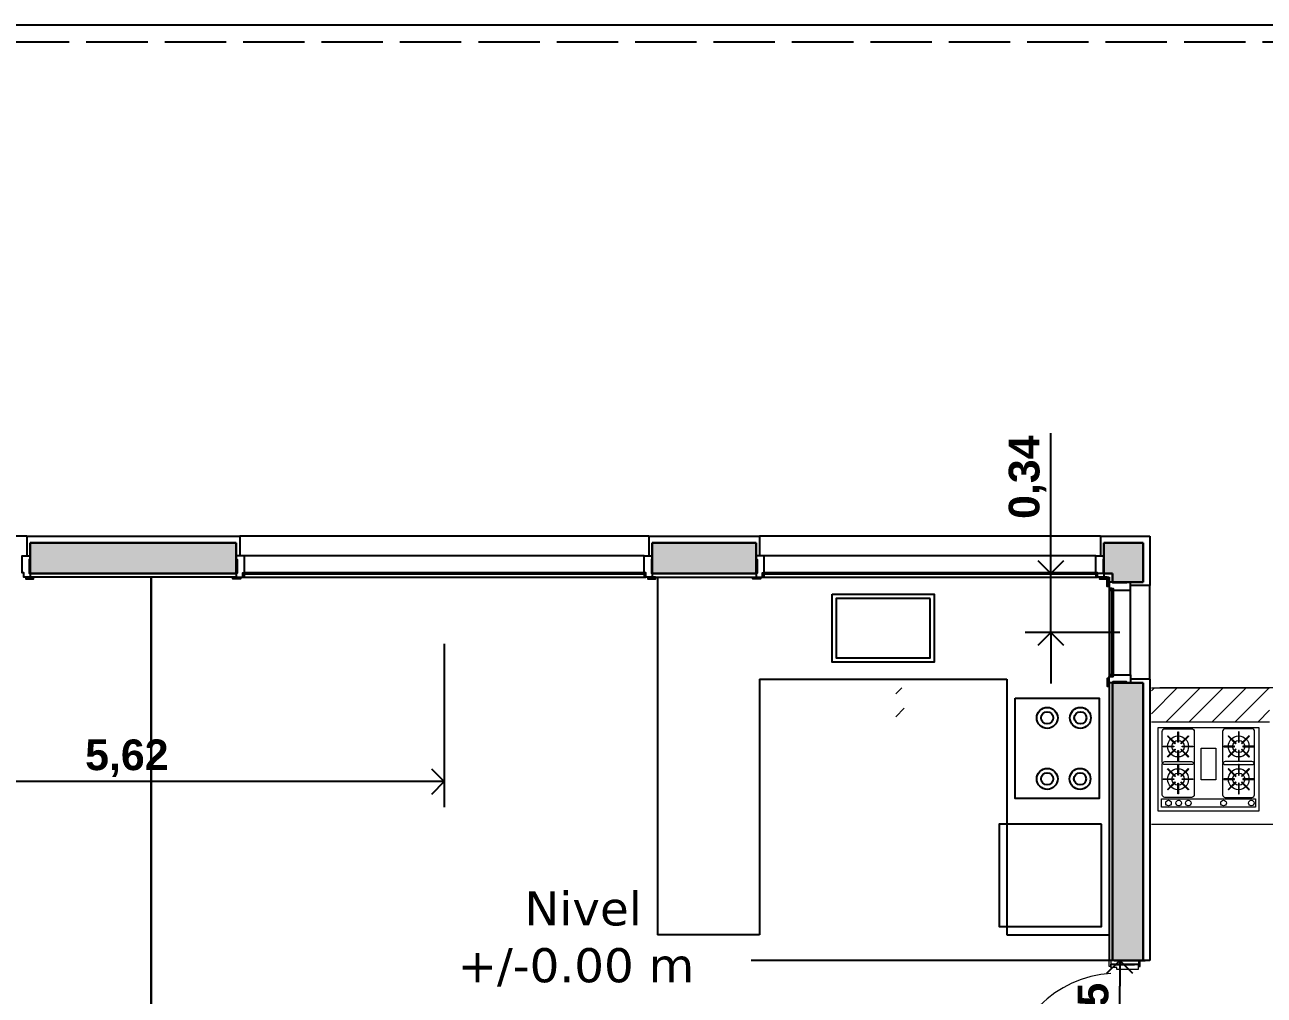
# Model space of a CAD drawing. Header units: millimetres. Extents: x 1601 to 3571, y 1479 to 1743.
# Drawn here: x 1611.87 to 1619.14, y 1492.88 to 1498.58 of the extents above; entities that cross this region are included whole.
import ezdxf

# ---------------------------------------------------------------- set-up
doc = ezdxf.new("R2010")
doc.units = ezdxf.units.MM
doc.header["$PDMODE"] = 3
doc.linetypes.add('ACAD_ISO02W100', pattern=[15, 12, -3])
for name, color, linetype, lineweight in [('0.1', 50, 'Continuous', 0), ('01', 50, 'Continuous', 30), ('2-Muro 20', 10, 'Continuous', 30), ('3-Puertas', 7, 'Continuous', 0)]:
    doc.layers.add(name, color=color, linetype=linetype, lineweight=lineweight)
for name, color, linetype in [('2 - Pisos', 252, 'Continuous'), ('2-Muro 15', 160, 'Continuous'), ('2-Revoques', 7, 'Continuous'), ('2-Sanitarios', 86, 'Continuous'), ('3-Replanteo Carpinterías', 30, 'Continuous'), ('3-Ventanas', 7, 'Continuous')]:
    doc.layers.add(name, color=color, linetype=linetype)
doc.layers.add('gris', color=252, linetype='Continuous', lineweight=18, true_color=0x696969)
doc.layers.add('rojo muros', color=7, linetype='Continuous', lineweight=18, true_color=0xe60a62)
doc.styles.add('SANSSERIFBOLD', font='sasb____.pfb')
doc.styles.get("Standard").update_dxf_attribs({"font": 'arial.ttf'})
doc.dimstyles.new('cota de flecha 1en100', dxfattribs={"dimtxt": 0.18, "dimasz": 0.15, "dimexe": 0.15, "dimexo": 0, "dimgap": 0.025, "dimtad": 1, "dimtxsty": 'SANSSERIFBOLD', "dimblk": 'OPEN90', "dimcen": 0.3, "dimadec": 0, "dimazin": 0, "dimtfac": 1, "dimtmove": 0, "dimatfit": 3, "dimldrblk": 'OPEN90', "dimfxl": 0, "dimarcsym": 0})

# ---------------------------------------------------------------- blocks, each defined once
blk = doc.blocks.new('_Open90')
at = {"color": 0, "linetype": 'ByBlock', "lineweight": -2}
for p, q in [((-0.5, 0.5), (0, 0)), ((0, 0), (-1, 0)), ((0, 0), (-0.5, -0.5))]:
    blk.add_line(p, q, dxfattribs=at)
blk = doc.blocks.new('*D233')
at = {"layer": '3-Replanteo Carpinterías', "color": 0, "lineweight": -2}
for p, q in [((1614.3281, 1494.9448), (1614.3281, 1493.986)), ((1608.7081, 1493.8014), (1608.7081, 1494.286)), ((1614.1781, 1494.136), (1608.8581, 1494.136))]:
    blk.add_line(p, q, dxfattribs=at)
at = {"layer": 'Defpoints', "color": 0}
for p in [(1614.3281, 1494.9448), (1608.7081, 1494.136), (1608.7081, 1493.8014)]:
    blk.add_point(p, dxfattribs=at)
at = {"layer": '3-Replanteo Carpinterías', "color": 0, "lineweight": -2, "xscale": 0.15, "yscale": 0.15, "zscale": 0.15, "rotation": 180}
blk.add_blockref('_Open90', (1608.7081, 1494.136), dxfattribs=at)
at = {"layer": '3-Replanteo Carpinterías', "color": 0, "lineweight": -2, "xscale": 0.15, "yscale": 0.15, "zscale": 0.15}
blk.add_blockref('_Open90', (1614.3281, 1494.136), dxfattribs=at)
at = {"layer": '3-Replanteo Carpinterías', "color": 0, "insert": (1612.4658, 1494.2726), "char_height": 0.18, "attachment_point": 5, "style": 'SANSSERIFBOLD'}
blk.add_mtext('5,62', dxfattribs=at)
blk = doc.blocks.new('*D237')
at = {"layer": '3-Replanteo Carpinterías', "color": 0, "lineweight": -2}
for p, q in [((1617.8866, 1495.5059), (1617.8866, 1496.179)), ((1618.2481, 1495.3559), (1617.7366, 1495.3559)), ((1617.8866, 1495.0109), (1617.8866, 1495.3559)), ((1618.2915, 1495.0109), (1617.7366, 1495.0109)), ((1617.8866, 1494.8609), (1617.8866, 1494.7109))]:
    blk.add_line(p, q, dxfattribs=at)
at = {"layer": 'Defpoints', "color": 0}
for p in [(1617.8866, 1495.3559), (1618.2481, 1495.3559), (1618.2915, 1495.0109)]:
    blk.add_point(p, dxfattribs=at)
at = {"layer": '3-Replanteo Carpinterías', "color": 0, "lineweight": -2, "xscale": 0.15, "yscale": 0.15, "zscale": 0.15}
for p, rotation in [((1617.8866, 1495.3559), 270), ((1617.8866, 1495.0109), 90)]:
    blk.add_blockref('_Open90', p, dxfattribs=dict(at, rotation=rotation))
at = {"layer": '3-Replanteo Carpinterías', "color": 0, "insert": (1617.75, 1495.9216), "char_height": 0.18, "attachment_point": 5, "rotation": 90, "style": 'SANSSERIFBOLD'}
blk.add_mtext('0,34', dxfattribs=at)
blk = doc.blocks.new('cocina.anafe')
for points in [[(0.05, 0.5), (0.65, 0.5), (0.65, 0), (0.05, 0)], [(0.1041, 0.4474), (0.1071, 0.4503), (0.1519, 0.4055), (0.149, 0.4025)], [(0.1657, 0.4746), (0.1699, 0.4746), (0.1699, 0.4112), (0.1657, 0.4112)], [(0.2285, 0.4503), (0.2315, 0.4474), (0.1867, 0.4025), (0.1837, 0.4055)], [(0.4693, 0.4503), (0.4663, 0.4474), (0.5112, 0.4025), (0.5142, 0.4055)], [(0.5321, 0.4746), (0.5279, 0.4746), (0.5279, 0.4112), (0.5321, 0.4112)], [(0.5937, 0.4474), (0.5907, 0.4503), (0.5459, 0.4055), (0.5489, 0.4025)], [(0.0798, 0.3845), (0.0798, 0.3887), (0.1433, 0.3887), (0.1433, 0.3845)], [(0.1071, 0.323), (0.1041, 0.3259), (0.149, 0.3708), (0.1519, 0.3678)], [(0.2315, 0.3259), (0.2285, 0.323), (0.1837, 0.3678), (0.1867, 0.3708)], [(0.2558, 0.3887), (0.2558, 0.3845), (0.1924, 0.3845), (0.1924, 0.3887)], [(0.4421, 0.3887), (0.4421, 0.3845), (0.5055, 0.3845), (0.5055, 0.3887)], [(0.4663, 0.3259), (0.4693, 0.323), (0.5142, 0.3678), (0.5112, 0.3708)], [(0.5907, 0.323), (0.5937, 0.3259), (0.5489, 0.3708), (0.5459, 0.3678)], [(0.618, 0.3845), (0.618, 0.3887), (0.5546, 0.3887), (0.5546, 0.3845)], [(0.1699, 0.2987), (0.1657, 0.2987), (0.1657, 0.3621), (0.1699, 0.3621)], [(0.5279, 0.2987), (0.5321, 0.2987), (0.5321, 0.3621), (0.5279, 0.3621)], [(0.1041, 0.2515), (0.1071, 0.2545), (0.1519, 0.2096), (0.149, 0.2067)], [(0.1657, 0.2788), (0.1699, 0.2788), (0.1699, 0.2153), (0.1657, 0.2153)], [(0.2285, 0.2545), (0.2315, 0.2515), (0.1867, 0.2067), (0.1837, 0.2096)], [(0.4693, 0.2545), (0.4663, 0.2515), (0.5112, 0.2067), (0.5142, 0.2096)], [(0.5321, 0.2788), (0.5279, 0.2788), (0.5279, 0.2153), (0.5321, 0.2153)], [(0.5937, 0.2515), (0.5907, 0.2545), (0.5459, 0.2096), (0.5489, 0.2067)], [(0.0798, 0.1887), (0.0798, 0.1929), (0.1433, 0.1929), (0.1433, 0.1887)], [(0.1071, 0.1271), (0.1041, 0.1301), (0.149, 0.1749), (0.1519, 0.172)], [(0.1699, 0.1028), (0.1657, 0.1028), (0.1657, 0.1663), (0.1699, 0.1663)], [(0.2315, 0.1301), (0.2285, 0.1271), (0.1837, 0.172), (0.1867, 0.1749)], [(0.2558, 0.1929), (0.2558, 0.1887), (0.1924, 0.1887), (0.1924, 0.1929)], [(0.4421, 0.1929), (0.4421, 0.1887), (0.5055, 0.1887), (0.5055, 0.1929)], [(0.4663, 0.1301), (0.4693, 0.1271), (0.5142, 0.172), (0.5112, 0.1749)], [(0.5279, 0.1028), (0.5321, 0.1028), (0.5321, 0.1663), (0.5279, 0.1663)], [(0.5907, 0.1271), (0.5937, 0.1301), (0.5489, 0.1749), (0.5459, 0.172)], [(0.618, 0.1887), (0.618, 0.1929), (0.5546, 0.1929), (0.5546, 0.1887)], [(0.0684, 0.0743), (0.6295, 0.0743), (0.6295, 0.0232), (0.0684, 0.0232)]]:
    blk.add_lwpolyline(points, close=True)
for points in [[(0.0891, 0.4921), (0.2485, 0.4921, -0.414214), (0.2643, 0.4763), (0.2643, 0.2941, -0.414214), (0.2485, 0.2783), (0.0891, 0.2783, -0.414214), (0.0734, 0.2941), (0.0734, 0.4763, -0.414214)], [(0.6087, 0.4921), (0.4493, 0.4921, 0.414214), (0.4336, 0.4763), (0.4336, 0.2941, 0.414214), (0.4493, 0.2783), (0.6087, 0.2783, 0.414214), (0.6245, 0.2941), (0.6245, 0.4763, 0.414214)], [(0.0891, 0.2962), (0.2485, 0.2962, -0.414214), (0.2643, 0.2805), (0.2643, 0.0982, -0.414214), (0.2485, 0.0825), (0.0891, 0.0825, -0.414214), (0.0734, 0.0982), (0.0734, 0.2805, -0.414214)], [(0.6087, 0.2962), (0.4493, 0.2962, 0.414214), (0.4336, 0.2805), (0.4336, 0.0982, 0.414214), (0.4493, 0.0825), (0.6087, 0.0825, 0.414214), (0.6245, 0.0982), (0.6245, 0.2805, 0.414214)]]:
    blk.add_lwpolyline(points, format="xyb", close=True)
at = {"linetype": 'Continuous', "lineweight": 5}
blk.add_lwpolyline([(0.3065, 0.376), (0.3935, 0.376), (0.3935, 0.1866), (0.3065, 0.1866)], close=True, dxfattribs=at)
for centre, radius in [((0.1678, 0.3866), 0.0625), ((0.53, 0.3866), 0.0625), ((0.1678, 0.3866), 0.0364), ((0.53, 0.3866), 0.0364), ((0.1678, 0.1908), 0.0625), ((0.1678, 0.1908), 0.0364), ((0.53, 0.1908), 0.0625), ((0.53, 0.1908), 0.0364), ((0.1108, 0.0485), 0.0166), ((0.1715, 0.0485), 0.0166), ((0.2288, 0.0485), 0.0166), ((0.4395, 0.0485), 0.0166), ((0.6052, 0.0485), 0.0166)]:
    blk.add_circle(centre, radius)
blk = doc.blocks.new('*D279')
at = {"layer": '3-Replanteo Carpinterías', "color": 0, "lineweight": -2}
for p, q in [((1618.2586, 1493.0859), (1618.4408, 1493.0859)), ((1618.2908, 1492.486), (1618.2908, 1492.9359)), ((1618.2385, 1492.336), (1618.4408, 1492.336))]:
    blk.add_line(p, q, dxfattribs=at)
at = {"layer": 'Defpoints', "color": 0}
for p in [(1618.2586, 1493.0859), (1618.2908, 1493.0859), (1618.2385, 1492.336)]:
    blk.add_point(p, dxfattribs=at)
at = {"layer": '3-Replanteo Carpinterías', "color": 0, "lineweight": -2, "xscale": 0.15, "yscale": 0.15, "zscale": 0.15}
for p, rotation in [((1618.2908, 1493.0859), 90), ((1618.2908, 1492.336), 270)]:
    blk.add_blockref('_Open90', p, dxfattribs=dict(at, rotation=rotation))
at = {"layer": '3-Replanteo Carpinterías', "color": 0, "insert": (1618.1542, 1492.7109), "char_height": 0.18, "attachment_point": 5, "rotation": 90, "style": 'SANSSERIFBOLD'}
blk.add_mtext('0,75', dxfattribs=at)

msp = doc.modelspace()

# ---------------------------------------------------------------- hatches: boundary and pattern name
at = {"layer": '2-Muro 20'}
h = msp.add_hatch(dxfattribs=at)
h.set_pattern_fill('DOTS', color=256, scale=0.0125, style=0)
h.set_pattern_definition([(0, (85.372864, 0), (0.009921875, 0.01984375), [0, -0.01984375])])
h.paths.add_polyline_path([(1616.1581, 1495.3559), (1616.1581, 1495.5359), (1615.5481, 1495.5359), (1615.5481, 1495.3559)])
h.paths.add_polyline_path([(1618.4281, 1495.5359), (1618.1981, 1495.5359), (1618.1981, 1495.3559), (1618.2481, 1495.3559), (1618.2481, 1495.3059), (1618.4281, 1495.3059)])
h.paths.add_polyline_path([(1618.9281, 1492.3159), (1618.7481, 1492.3159), (1618.7481, 1491.3559), (1618.9281, 1491.3559)])
h.paths.add_polyline_path([(1618.9281, 1490.4559), (1618.9281, 1490.6159), (1618.7481, 1490.6159), (1618.7481, 1490.4559)])
h.paths.add_polyline_path([(1608.5281, 1492.0559), (1608.7081, 1492.0559), (1608.7081, 1494.4659), (1608.5281, 1494.4659)])
h.paths.add_polyline_path([(1609.4581, 1495.3559), (1609.4581, 1495.5359), (1608.5281, 1495.5359), (1608.5281, 1495.3059), (1608.7081, 1495.3059), (1608.7081, 1495.3559)])
h.paths.add_polyline_path([(1611.8981, 1495.5359), (1611.8981, 1495.3559), (1613.1081, 1495.3559), (1613.1081, 1495.5359)])
h.paths.add_polyline_path([(1611.8981, 1490.5659), (1611.8981, 1490.3859), (1612.9081, 1490.3859), (1612.9081, 1490.5659)])
h.paths.add_polyline_path([(1609.4581, 1490.3859), (1609.4581, 1490.5659), (1608.7081, 1490.5659), (1608.7081, 1491.2159), (1608.5281, 1491.2159), (1608.5281, 1490.3859)])
h.paths.add_polyline_path([(1618.2481, 1493.0859), (1618.4281, 1493.0859), (1618.4281, 1494.7159), (1618.2481, 1494.7159)])
at = {"layer": 'rojo muros'}
h = msp.add_hatch(dxfattribs=at)
h.set_pattern_fill('LINE', color=256, scale=0.03, angle=45, style=0)
h.set_pattern_definition([(45, (3.92174, 2e-11), (-0.067351921, 0.067351921), [])])
h.paths.add_polyline_path([(1619.1703, 1494.6859), (1618.477, 1494.6859), (1618.477, 1494.4859), (1619.1703, 1494.4859)])
h.paths.add_polyline_path([(1617.027, 1494.6359), (1617.027, 1494.6859), (1616.977, 1494.6859), (1616.977, 1494.4859), (1617.027, 1494.4859)])
h.paths.add_polyline_path([(1622.04, 1494.6359), (1622.04, 1494.4859), (1622.177, 1494.4859), (1622.177, 1494.6359)])
h.paths.add_polyline_path([(1622.04, 1494.6859), (1622.04, 1494.6359), (1622.177, 1494.6359), (1622.177, 1494.4859), (1622.677, 1494.4859), (1622.677, 1488.2859), (1622.327, 1488.2859), (1622.327, 1488.0859), (1622.877, 1488.0859), (1622.877, 1494.6859)])
h.paths.add_polyline_path([(1621.14, 1494.4859), (1621.14, 1494.6859), (1620.7703, 1494.6859), (1620.7703, 1494.4859)])

# ---------------------------------------------------------------- linework, layer by layer
at = {"color": 2, "linetype": 'ACAD_ISO02W100', "ltscale": 0.03}
msp.add_line((1608.0881, 1498.4759), (1622.7054, 1498.4759), dxfattribs=at)
at = {"layer": '01'}
msp.add_lwpolyline([(1612.6081, 1490.5859), (1612.6084, 1495.3357)], dxfattribs=at)
at = {"layer": '2 - Pisos'}
msp.add_line((1608.2881, 1498.5759), (1622.8054, 1498.5759), dxfattribs=at)
at = {"layer": '2-Muro 15'}
msp.add_line((1618.2692, 1493.0653), (1618.3792, 1493.0653), dxfattribs=at)
at = {"layer": '2-Muro 20'}
for p, q in [((1611.8981, 1495.5359), (1613.1081, 1495.5359)), ((1611.8981, 1495.3559), (1611.8981, 1495.5359)), ((1613.1081, 1495.3559), (1613.1081, 1495.5359)), ((1613.1081, 1495.3559), (1613.1081, 1495.5359)), ((1615.5481, 1495.5359), (1616.1581, 1495.5359)), ((1615.5481, 1495.3559), (1615.5481, 1495.5359)), ((1615.5481, 1495.3559), (1615.5481, 1495.5359)), ((1616.1581, 1495.3559), (1616.1581, 1495.5359)), ((1618.1981, 1495.5359), (1618.4281, 1495.5359)), ((1618.1981, 1495.3559), (1618.1981, 1495.5359)), ((1618.4281, 1495.5359), (1618.4281, 1495.3059)), ((1611.8981, 1495.3559), (1613.1081, 1495.3559)), ((1615.5481, 1495.3559), (1616.1581, 1495.3559)), ((1618.1981, 1495.3559), (1618.2481, 1495.3559)), ((1618.2481, 1495.3559), (1618.2481, 1495.3059)), ((1618.2481, 1495.3059), (1618.4281, 1495.3059)), ((1618.2481, 1494.7159), (1618.2481, 1493.0859)), ((1618.2481, 1494.7159), (1618.4281, 1494.7159)), ((1618.4281, 1494.7159), (1618.4281, 1493.0859))]:
    msp.add_line(p, q, dxfattribs=at)
at = {"layer": '2-Revoques'}
for p, q in [((1611.8781, 1495.5759), (1613.1281, 1495.5759)), ((1615.5281, 1495.5759), (1616.1781, 1495.5759)), ((1618.1781, 1495.5759), (1618.4681, 1495.5759)), ((1618.4681, 1495.5759), (1618.4681, 1495.2859)), ((1618.1981, 1495.3359), (1618.2281, 1495.3359)), ((1618.2281, 1495.3359), (1618.2281, 1495.3059)), ((1618.4681, 1494.7359), (1618.4681, 1493.0859)), ((1618.2281, 1494.7159), (1618.2281, 1493.0859)), ((1618.4681, 1493.0859), (1616.1281, 1493.0859)), ((1618.2392, 1493.0653), (1618.3992, 1493.0653))]:
    msp.add_line(p, q, dxfattribs=at)
for points in [[(1611.8781, 1495.5759), (1611.8781, 1495.4609), (1611.8981, 1495.4609), (1611.8981, 1495.3355)], [(1613.1281, 1495.5759), (1613.1281, 1495.4609), (1613.1081, 1495.4609), (1613.1081, 1495.3355), (1611.8981, 1495.3359)], [(1615.5281, 1495.5759), (1615.5281, 1495.4609), (1615.5481, 1495.4609), (1615.5481, 1495.3359), (1616.1581, 1495.3359)], [(1616.1781, 1495.5759), (1616.1781, 1495.4609), (1616.1581, 1495.4609), (1616.1581, 1495.3355)], [(1618.1781, 1495.5759), (1618.1781, 1495.4609), (1618.1981, 1495.4609), (1618.1981, 1495.3355)], [(1618.4681, 1495.2859), (1618.3531, 1495.2859), (1618.3531, 1495.3059), (1618.2281, 1495.3059)], [(1618.4681, 1494.7359), (1618.3531, 1494.7359), (1618.3531, 1494.7159), (1618.2277, 1494.7159)]]:
    msp.add_lwpolyline(points, dxfattribs=at)
at = {"layer": '2-Sanitarios'}
for p, q in [((1615.5781, 1495.3359), (1615.5781, 1493.2359)), ((1616.1781, 1494.7359), (1617.6281, 1494.7359)), ((1616.1781, 1494.7359), (1616.1781, 1493.2359)), ((1617.6281, 1494.7359), (1617.6281, 1493.2359)), ((1616.1781, 1493.2359), (1615.5781, 1493.2359)), ((1617.6281, 1493.2359), (1618.2281, 1493.2359))]:
    msp.add_line(p, q, dxfattribs=at)
for points in [[(1616.6031, 1495.2359), (1617.2031, 1495.2359), (1617.2031, 1494.8359), (1616.6031, 1494.8359)], [(1617.1781, 1495.2109), (1616.6281, 1495.2109), (1616.6281, 1494.8609), (1617.1781, 1494.8609)], [(1617.6781, 1494.6254), (1618.1693, 1494.6254), (1618.1693, 1494.0359), (1617.6781, 1494.0359)], [(1618.1831, 1493.8859), (1617.5831, 1493.8859), (1617.5831, 1493.2859), (1618.1831, 1493.2859)]]:
    msp.add_lwpolyline(points, close=True, dxfattribs=at)
for centre, radius in [((1617.8656, 1494.5096), 0.0614), ((1617.8656, 1494.5096), 0.0357), ((1618.06, 1494.5096), 0.0614), ((1618.06, 1494.5096), 0.0357), ((1617.8656, 1494.1517), 0.0614), ((1617.8656, 1494.1517), 0.0357), ((1618.058, 1494.1517), 0.0614), ((1618.058, 1494.1517), 0.0357)]:
    msp.add_circle(centre, radius, dxfattribs=at)
at = {"layer": '3-Puertas', "color": 2}
for points in [[(1618.2385, 1493.0853), (1618.2385, 1493.0503), (1618.2288, 1493.0503), (1618.2288, 1493.0853), (1618.2385, 1493.0853)], [(1618.2392, 1493.0441), (1618.2392, 1493.0441), (1618.2392, 1493.0441), (1618.2392, 1493.0653), (1618.2617, 1493.0653), (1618.2617, 1493.0604), (1618.3767, 1493.0604), (1618.3767, 1493.0653), (1618.3992, 1493.0653), (1618.3992, 1493.0653), (1618.3992, 1493.0341), (1618.3992, 1493.0341), (1618.3992, 1493.0341), (1618.3992, 1493.0341), (1618.2736, 1493.0341), (1618.2736, 1493.0341), (1618.2736, 1493.0341), (1618.2736, 1493.0441), (1618.2392, 1493.0441)], [(1618.4003, 1493.0853), (1618.4003, 1493.0503), (1618.41, 1493.0503), (1618.41, 1493.0853), (1618.4003, 1493.0853)]]:
    msp.add_lwpolyline(points, dxfattribs=at)
at = {"layer": '3-Puertas', "color": 251}
msp.add_arc((1618.2794, 1492.3666), 0.645, 93.56312, 176.50627, dxfattribs=at)
at = {"layer": '3-Ventanas'}
for p, q in [((1611.8781, 1495.5759), (1609.4781, 1495.5759)), ((1615.5281, 1495.5759), (1613.1281, 1495.5759)), ((1618.1781, 1495.5759), (1616.1781, 1495.5759)), ((1615.5009, 1495.4609), (1613.1553, 1495.4609)), ((1618.1509, 1495.4609), (1616.2053, 1495.4609)), ((1613.1553, 1495.3359), (1615.5009, 1495.3359)), ((1616.2053, 1495.3359), (1618.1509, 1495.3359)), ((1618.2281, 1495.2587), (1618.2281, 1494.7631)), ((1618.3531, 1494.7631), (1618.3531, 1495.2587)), ((1618.4681, 1494.7359), (1618.4681, 1495.2859))]:
    msp.add_line(p, q, dxfattribs=at)
at = {"layer": '3-Ventanas', "color": 1}
for p, q in [((1613.1473, 1495.3594), (1613.1473, 1495.3544)), ((1613.1573, 1495.3594), (1615.4989, 1495.3594)), ((1613.1573, 1495.3544), (1615.4989, 1495.3544)), ((1615.5089, 1495.3594), (1615.5089, 1495.3544)), ((1616.1973, 1495.3594), (1616.1973, 1495.3544)), ((1616.2073, 1495.3594), (1618.1489, 1495.3594)), ((1616.2073, 1495.3544), (1618.1489, 1495.3544)), ((1618.1589, 1495.3594), (1618.1589, 1495.3544)), ((1618.2516, 1495.2667), (1618.2466, 1495.2667)), ((1618.2466, 1495.2567), (1618.2466, 1494.7651)), ((1618.2516, 1495.2567), (1618.2516, 1494.7651)), ((1618.2516, 1494.7551), (1618.2466, 1494.7551))]:
    msp.add_line(p, q, dxfattribs=at)
at = {"layer": '3-Ventanas', "color": 252}
for p, q in [((1615.5009, 1495.3608), (1613.1553, 1495.3608)), ((1618.1509, 1495.3608), (1616.2053, 1495.3608)), ((1618.253, 1494.7631), (1618.253, 1495.2587))]:
    msp.add_line(p, q, dxfattribs=at)
at = {"layer": '3-Ventanas', "color": 251}
for p, q in [((1615.5009, 1495.3525), (1613.1553, 1495.3525)), ((1618.1509, 1495.3525), (1616.2053, 1495.3525)), ((1618.2447, 1494.7631), (1618.2447, 1495.2587))]:
    msp.add_line(p, q, dxfattribs=at)
at = {"layer": '3-Ventanas', "color": 2}
for points in [[(1611.8509, 1495.4609), (1611.8509, 1495.4609), (1611.8509, 1495.4609), (1611.8981, 1495.4609), (1611.8981, 1495.4384), (1611.8932, 1495.4384), (1611.8932, 1495.3584), (1611.8981, 1495.3584), (1611.8981, 1495.3359), (1611.8981, 1495.3359), (1611.8609, 1495.3359), (1611.8609, 1495.3359), (1611.8609, 1495.3359), (1611.8609, 1495.3359), (1611.8609, 1495.3608), (1611.8509, 1495.3608), (1611.8509, 1495.3608), (1611.8509, 1495.3608), (1611.8509, 1495.4609)], [(1613.1553, 1495.4609), (1613.1553, 1495.4609), (1613.1553, 1495.4609), (1613.1081, 1495.4609), (1613.1081, 1495.4384), (1613.113, 1495.4384), (1613.113, 1495.3584), (1613.1081, 1495.3584), (1613.1081, 1495.3359), (1613.1081, 1495.3359), (1613.1453, 1495.3359), (1613.1453, 1495.3359), (1613.1453, 1495.3359), (1613.1453, 1495.3359), (1613.1453, 1495.3608), (1613.1553, 1495.3608), (1613.1553, 1495.3608), (1613.1553, 1495.3608), (1613.1553, 1495.4609)], [(1615.5009, 1495.4609), (1615.5009, 1495.4609), (1615.5009, 1495.4609), (1615.5481, 1495.4609), (1615.5481, 1495.4384), (1615.5432, 1495.4384), (1615.5432, 1495.3584), (1615.5481, 1495.3584), (1615.5481, 1495.3359), (1615.5481, 1495.3359), (1615.5109, 1495.3359), (1615.5109, 1495.3359), (1615.5109, 1495.3359), (1615.5109, 1495.3359), (1615.5109, 1495.3608), (1615.5009, 1495.3608), (1615.5009, 1495.3608), (1615.5009, 1495.3608), (1615.5009, 1495.4609)], [(1616.2053, 1495.4609), (1616.2053, 1495.4609), (1616.2053, 1495.4609), (1616.1581, 1495.4609), (1616.1581, 1495.4384), (1616.163, 1495.4384), (1616.163, 1495.3584), (1616.1581, 1495.3584), (1616.1581, 1495.3359), (1616.1581, 1495.3359), (1616.1953, 1495.3359), (1616.1953, 1495.3359), (1616.1953, 1495.3359), (1616.1953, 1495.3359), (1616.1953, 1495.3608), (1616.2053, 1495.3608), (1616.2053, 1495.3608), (1616.2053, 1495.3608), (1616.2053, 1495.4609)], [(1618.1509, 1495.4609), (1618.1509, 1495.4609), (1618.1509, 1495.4609), (1618.1981, 1495.4609), (1618.1981, 1495.4384), (1618.1932, 1495.4384), (1618.1932, 1495.3584), (1618.1981, 1495.3584), (1618.1981, 1495.3359), (1618.1981, 1495.3359), (1618.1609, 1495.3359), (1618.1609, 1495.3359), (1618.1609, 1495.3359), (1618.1609, 1495.3359), (1618.1609, 1495.3608), (1618.1509, 1495.3608), (1618.1509, 1495.3608), (1618.1509, 1495.3608), (1618.1509, 1495.4609)], [(1611.9181, 1495.3355), (1611.8731, 1495.3355), (1611.8731, 1495.3258), (1611.9181, 1495.3258), (1611.9181, 1495.3355)], [(1613.0881, 1495.3355), (1613.1331, 1495.3355), (1613.1331, 1495.3258), (1613.0881, 1495.3258), (1613.0881, 1495.3355)], [(1615.5681, 1495.3355), (1615.5231, 1495.3355), (1615.5231, 1495.3258), (1615.5681, 1495.3258), (1615.5681, 1495.3355)], [(1616.1381, 1495.3355), (1616.1831, 1495.3355), (1616.1831, 1495.3258), (1616.1381, 1495.3258), (1616.1381, 1495.3355)], [(1618.2181, 1495.3355), (1618.1731, 1495.3355), (1618.1731, 1495.3258), (1618.2181, 1495.3258), (1618.2181, 1495.3355)], [(1618.2277, 1495.3259), (1618.2277, 1495.2809), (1618.2181, 1495.2809), (1618.2181, 1495.3259), (1618.2277, 1495.3259)], [(1618.3531, 1495.2587), (1618.3531, 1495.2587), (1618.3531, 1495.2587), (1618.3531, 1495.3059), (1618.3306, 1495.3059), (1618.3306, 1495.301), (1618.2506, 1495.301), (1618.2506, 1495.3059), (1618.2281, 1495.3059), (1618.2281, 1495.3059), (1618.2281, 1495.2687), (1618.2281, 1495.2687), (1618.2281, 1495.2687), (1618.2281, 1495.2687), (1618.253, 1495.2687), (1618.253, 1495.2587), (1618.253, 1495.2587), (1618.253, 1495.2587), (1618.3531, 1495.2587)], [(1618.2277, 1494.6959), (1618.2277, 1494.7409), (1618.2181, 1494.7409), (1618.2181, 1494.6959), (1618.2277, 1494.6959)], [(1618.3531, 1494.7631), (1618.3531, 1494.7631), (1618.3531, 1494.7631), (1618.3531, 1494.7159), (1618.3306, 1494.7159), (1618.3306, 1494.7208), (1618.2506, 1494.7208), (1618.2506, 1494.7159), (1618.2281, 1494.7159), (1618.2281, 1494.7159), (1618.2281, 1494.7531), (1618.2281, 1494.7531), (1618.2281, 1494.7531), (1618.2281, 1494.7531), (1618.253, 1494.7531), (1618.253, 1494.7631), (1618.253, 1494.7631), (1618.253, 1494.7631), (1618.3531, 1494.7631)]]:
    msp.add_lwpolyline(points, dxfattribs=at)
for points in [[(1613.1453, 1495.3359), (1613.1553, 1495.3359), (1613.1553, 1495.3525), (1613.1453, 1495.3525)], [(1615.5009, 1495.3359), (1615.5109, 1495.3359), (1615.5109, 1495.3525), (1615.5009, 1495.3525)], [(1616.1953, 1495.3359), (1616.2053, 1495.3359), (1616.2053, 1495.3525), (1616.1953, 1495.3525)], [(1618.1509, 1495.3359), (1618.1609, 1495.3359), (1618.1609, 1495.3525), (1618.1509, 1495.3525)], [(1618.2281, 1495.2687), (1618.2281, 1495.2587), (1618.2447, 1495.2587), (1618.2447, 1495.2687)], [(1618.2281, 1494.7631), (1618.2281, 1494.7531), (1618.2447, 1494.7531), (1618.2447, 1494.7631)]]:
    msp.add_lwpolyline(points, close=True, dxfattribs=at)
at = {"layer": '3-Ventanas', "color": 1}
for points in [[(1613.1573, 1495.3594), (1613.1473, 1495.3594), (1613.1473, 1495.3544), (1613.1573, 1495.3544)], [(1615.4989, 1495.3594), (1615.5089, 1495.3594), (1615.5089, 1495.3544), (1615.4989, 1495.3544)], [(1616.2073, 1495.3594), (1616.1973, 1495.3594), (1616.1973, 1495.3544), (1616.2073, 1495.3544)], [(1618.1489, 1495.3594), (1618.1589, 1495.3594), (1618.1589, 1495.3544), (1618.1489, 1495.3544)], [(1618.2516, 1495.2567), (1618.2516, 1495.2667), (1618.2466, 1495.2667), (1618.2466, 1495.2567)], [(1618.2516, 1494.7651), (1618.2516, 1494.7551), (1618.2466, 1494.7551), (1618.2466, 1494.7651)]]:
    msp.add_lwpolyline(points, dxfattribs=at)
at = {"layer": 'gris'}
for p, q in [((1618.477, 1494.6859), (1619.1703, 1494.6859)), ((1620.3203, 1494.6859), (1618.527, 1494.6859)), ((1618.477, 1494.4859), (1619.1703, 1494.4859)), ((1618.477, 1493.8859), (1621.077, 1493.8859))]:
    msp.add_line(p, q, dxfattribs=at)

# ---------------------------------------------------------------- block references
at = {"layer": '0.1', "linetype": 'Continuous', "lineweight": 5, "xscale": 0.982457514410612, "yscale": 0.9824575144109531, "zscale": 0.9824575144108502}
msp.add_blockref('cocina.anafe', (1618.4682, 1493.9622), dxfattribs=at)

# ---------------------------------------------------------------- texts
at = {"layer": '2 - Pisos', "color": 7, "insert": (1610.6395, 1493.492), "char_height": 0.2, "width": 8.948165, "attachment_point": 1}
msp.add_mtext('\\pi4.1584;{\\fVerdana|b0|i0|c0|p34;Nivel \\P\\pi3.7681;+/-0.00 m}', dxfattribs=at)

# ---------------------------------------------------------------- dimensions: what is measured, and where the dimension line sits
at = {"layer": '3-Replanteo Carpinterías'}
for base, p1, p2, angle, picture, middle in [((1617.8865695761, 1495.3559041153), (1618.2915164921, 1495.0109041154), (1618.2481198474, 1495.3559041153), 270, '*D237', (1617.8865695761, 1495.9215566133)), ((1608.7081, 1494.136), (1614.3281, 1494.9448), (1608.7081, 1493.8014), 180, '*D233', (1612.4658, 1494.136))]:
    dim = msp.add_linear_dim(base=base, p1=p1, p2=p2, angle=angle, dimstyle='cota de flecha 1en100', dxfattribs=at)
    dim.commit()
    dim.dimension.update_dxf_attribs({"geometry": picture, "text_midpoint": middle, "dimtype": 160})
dim = msp.add_linear_dim(base=(1618.2908, 1493.0859), p1=(1618.2385, 1492.336), p2=(1618.2586, 1493.0859), angle=90, dimstyle='cota de flecha 1en100', dxfattribs=at)
dim.commit()
dim.dimension.update_dxf_attribs({"geometry": '*D279', "text_midpoint": (1618.1542, 1492.7109)})

doc.saveas('drawing.dxf')
